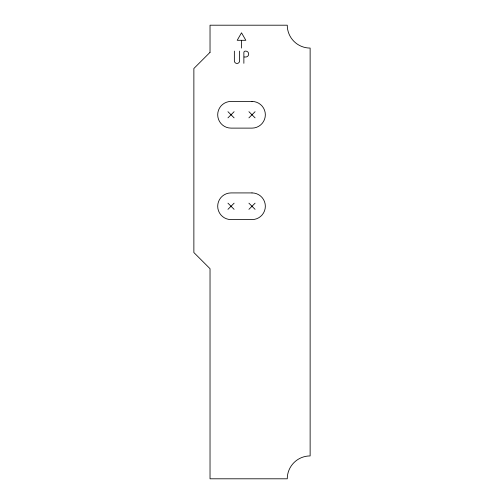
<?xml version="1.0" encoding="UTF-8"?>
<svg xmlns="http://www.w3.org/2000/svg" width="504" height="504" viewBox="0 0 504 504"><rect width="100%" height="100%" fill="white"/><g stroke="black" fill="none" stroke-linecap="round" stroke-linejoin="round"><path stroke-width="0.76" d="M227.959 117.854L234.114 111.699M248.919 117.854L255.081 111.699M227.959 209.336L234.114 203.181M248.919 209.336L255.081 203.181M241.214 40.301L237.201 40.301L241.517 32.823L245.839 40.301L241.517 40.301L241.517 48.069M244.169 56.996L245.744 56.996A2.942 2.942 0 0 0 248.68 54.06A2.942 2.942 0 0 0 245.744 51.118L245.297 51.118A1.43 1.43 0 0 0 243.867 52.548L243.867 63.315M248.919 111.699L255.081 117.854M227.959 111.699L234.114 117.854M248.919 203.181L255.081 209.336M227.959 203.181L234.114 209.336M239.627 51.118L239.627 60.814A2.64 2.64 0 0 1 236.993 63.447A2.64 2.64 0 0 1 234.354 60.814L234.354 51.118M210.029 52.334L193.87 68.494L193.87 252.542L210.029 268.701L210.029 478.8L287.261 478.8A22.869 22.869 0 0 1 310.13 455.931L310.13 48.069A22.869 22.869 0 0 1 287.261 25.2L210.029 25.2L210.029 52.334M252 101.436L231.034 101.436A13.343 13.343 0 0 0 217.697 114.773A13.343 13.343 0 0 0 231.034 128.117L252 128.117A13.343 13.343 0 0 0 265.343 114.773A13.343 13.343 0 0 0 252 101.436M252 192.919L231.034 192.919A13.343 13.343 0 0 0 217.697 206.256A13.343 13.343 0 0 0 231.034 219.599L252 219.599A13.343 13.343 0 0 0 265.343 206.256A13.343 13.343 0 0 0 252 192.919"/></g></svg>
